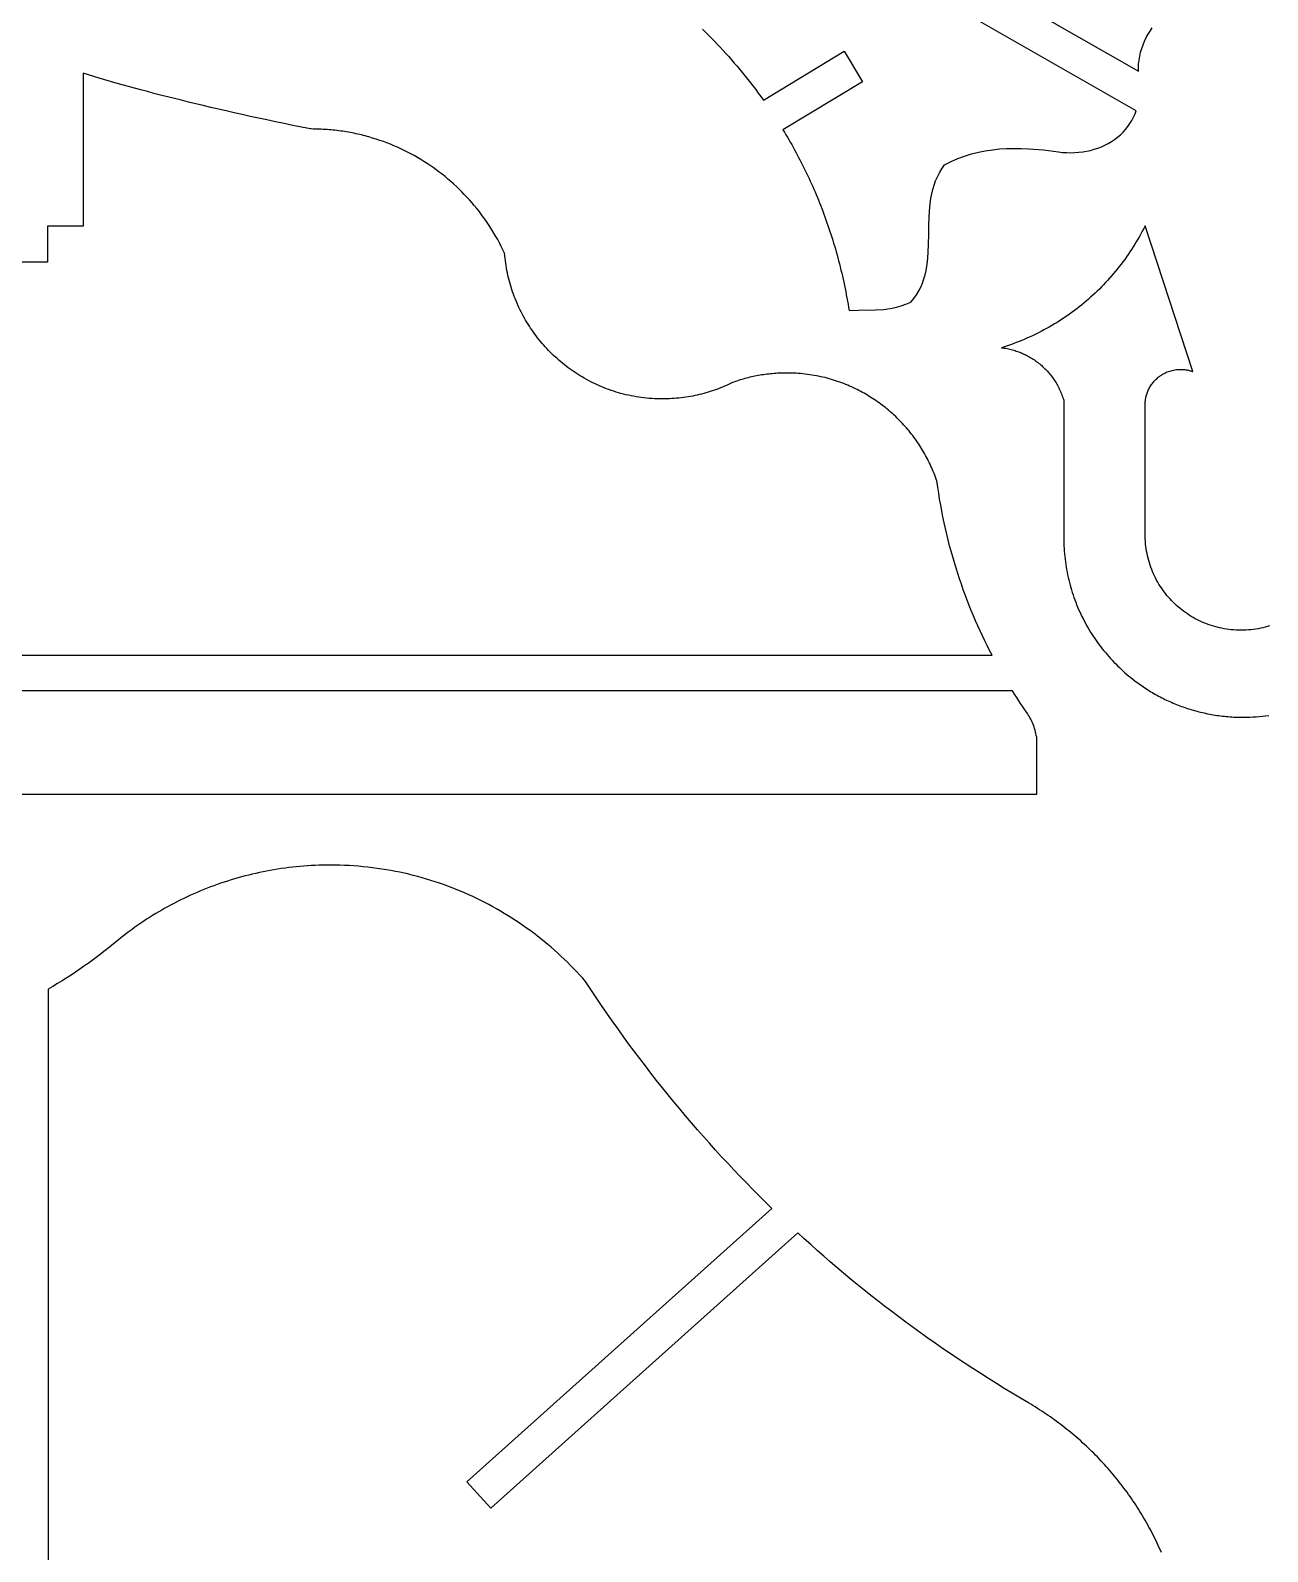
# Model space of a CAD drawing. Extents: x 296 to 476, y 465 to 753.
# Drawn here: x 339.7 to 393, y 530.9 to 596.5 of the extents above; entities that cross this region are included whole.
import ezdxf

# ---------------------------------------------------------------- set-up
doc = ezdxf.new("R2010")
doc.units = 0
doc.layers.add('Default_Layer', color=1, linetype='CONTINUOUS')

msp = doc.modelspace()

# ---------------------------------------------------------------- linework, layer by layer
at = {"layer": 'Default_Layer'}
for points in [[(380.97, 598.462), (387.445, 594.753), (387.446, 594.874), (387.457, 595.055), (387.477, 595.232), (387.507, 595.405), (387.545, 595.574), (387.592, 595.738), (387.648, 595.898), (387.712, 596.053), (387.783, 596.204), (387.863, 596.349), (387.95, 596.49), (388.044, 596.625)], [(368.638, 596.563), (368.769, 596.436), (368.898, 596.309), (369.026, 596.18), (369.154, 596.05), (369.28, 595.919), (369.405, 595.787), (369.529, 595.653), (369.652, 595.519), (369.774, 595.383), (369.895, 595.247), (370.015, 595.109), (370.134, 594.97), (370.252, 594.829), (370.369, 594.688), (370.485, 594.545), (370.599, 594.402), (370.713, 594.257), (370.826, 594.11), (370.938, 593.963), (371.049, 593.814), (371.159, 593.664), (371.268, 593.512), (374.748, 595.614), (375.542, 594.299), (372.113, 592.228), (372.177, 592.122), (372.241, 592.017), (372.304, 591.91), (372.367, 591.803), (372.429, 591.696), (372.491, 591.588), (372.552, 591.479), (372.612, 591.37), (372.672, 591.26), (372.732, 591.15), (372.79, 591.039), (372.848, 590.928), (372.906, 590.816), (372.963, 590.703), (373.019, 590.59), (373.075, 590.477), (373.13, 590.363), (373.184, 590.248), (373.238, 590.133), (373.292, 590.017), (373.344, 589.901), (373.396, 589.784), (373.447, 589.667), (373.498, 589.549), (373.548, 589.431), (373.598, 589.312), (373.646, 589.193), (373.695, 589.073), (373.742, 588.953), (373.789, 588.832), (373.835, 588.71), (373.881, 588.588), (373.925, 588.466), (373.97, 588.343), (374.013, 588.22), (374.056, 588.096), (374.098, 587.971), (374.14, 587.846), (374.18, 587.721), (374.22, 587.595), (374.26, 587.468), (374.299, 587.341), (374.337, 587.214), (374.374, 587.086), (374.41, 586.958), (374.446, 586.829), (374.482, 586.699), (374.516, 586.57), (374.55, 586.439), (374.583, 586.308), (374.615, 586.177), (374.647, 586.045), (374.677, 585.913), (374.707, 585.78), (374.737, 585.647), (374.765, 585.514), (374.793, 585.38), (374.82, 585.245), (374.847, 585.11), (374.872, 584.975), (374.897, 584.839), (374.921, 584.702), (374.944, 584.565), (374.967, 584.428), (375.368, 584.444), (376.103, 584.456), (376.46, 584.481), (376.642, 584.504), (376.826, 584.536), (377.017, 584.58), (377.213, 584.637), (377.418, 584.708), (377.632, 584.796), (377.761, 584.951), (377.875, 585.111), (377.974, 585.275), (378.06, 585.444), (378.133, 585.617), (378.194, 585.794), (378.246, 585.975), (378.288, 586.158), (378.347, 586.534), (378.382, 586.918), (378.398, 587.309), (378.405, 587.704), (378.411, 588.1), (378.424, 588.496), (378.451, 588.888), (378.5, 589.275), (378.536, 589.465), (378.581, 589.653), (378.636, 589.838), (378.701, 590.02), (378.778, 590.199), (378.867, 590.374), (378.97, 590.545), (379.089, 590.712), (379.372, 590.858), (379.66, 590.985), (379.951, 591.095), (380.245, 591.186), (380.543, 591.262), (380.844, 591.322), (381.148, 591.368), (381.455, 591.4), (381.764, 591.419), (382.077, 591.427), (382.391, 591.423), (382.708, 591.41), (383.349, 591.357), (383.997, 591.276), (384.176, 591.254), (384.355, 591.241), (384.532, 591.237), (384.708, 591.241), (385.052, 591.275), (385.385, 591.341), (385.546, 591.386), (385.704, 591.439), (385.857, 591.499), (386.006, 591.567), (386.15, 591.642), (386.289, 591.725), (386.422, 591.814), (386.548, 591.911), (386.669, 592.014), (386.783, 592.124), (386.889, 592.241), (386.989, 592.365), (387.08, 592.494), (387.164, 592.63), (387.238, 592.772), (387.304, 592.921), (387.348, 593.039), (380.207, 597.129)], [(338.631, 569.561), (381.135, 569.561), (381.027, 569.766), (380.922, 569.973), (380.818, 570.183), (380.716, 570.394), (380.616, 570.607), (380.518, 570.823), (380.422, 571.04), (380.328, 571.26), (380.236, 571.481), (380.147, 571.704), (380.059, 571.929), (379.974, 572.157), (379.89, 572.386), (379.809, 572.617), (379.731, 572.849), (379.654, 573.084), (379.58, 573.32), (379.508, 573.559), (379.438, 573.799), (379.371, 574.041), (379.305, 574.284), (379.243, 574.53), (379.183, 574.777), (379.125, 575.026), (379.07, 575.276), (379.017, 575.528), (378.966, 575.782), (378.919, 576.038), (378.873, 576.295), (378.831, 576.554), (378.791, 576.814), (378.753, 577.076), (378.724, 577.159), (378.694, 577.241), (378.664, 577.322), (378.632, 577.403), (378.599, 577.483), (378.566, 577.563), (378.531, 577.642), (378.496, 577.721), (378.46, 577.799), (378.423, 577.877), (378.385, 577.954), (378.346, 578.03), (378.306, 578.106), (378.265, 578.181), (378.224, 578.256), (378.181, 578.33), (378.138, 578.403), (378.094, 578.476), (378.049, 578.548), (378.003, 578.619), (377.956, 578.69), (377.908, 578.76), (377.86, 578.83), (377.811, 578.899), (377.761, 578.967), (377.71, 579.035), (377.658, 579.102), (377.606, 579.168), (377.553, 579.234), (377.499, 579.298), (377.444, 579.363), (377.389, 579.426), (377.332, 579.489), (377.275, 579.551), (377.217, 579.613), (377.159, 579.673), (377.1, 579.733), (377.039, 579.792), (376.979, 579.851), (376.917, 579.909), (376.855, 579.966), (376.792, 580.022), (376.728, 580.077), (376.664, 580.132), (376.599, 580.186), (376.533, 580.239), (376.467, 580.292), (376.399, 580.343), (376.332, 580.394), (376.263, 580.444), (376.194, 580.493), (376.124, 580.542), (376.054, 580.589), (375.983, 580.636), (375.911, 580.682), (375.839, 580.727), (375.766, 580.772), (375.692, 580.815), (375.618, 580.858), (375.543, 580.9), (375.467, 580.94), (375.391, 580.981), (375.315, 581.02), (375.237, 581.058), (375.156, 581.097), (375.073, 581.136), (374.99, 581.173), (374.906, 581.209), (374.821, 581.244), (374.735, 581.278), (374.648, 581.311), (374.561, 581.343), (374.473, 581.374), (374.384, 581.403), (374.294, 581.432), (374.204, 581.459), (374.113, 581.485), (374.022, 581.509), (373.929, 581.533), (373.836, 581.555), (373.743, 581.576), (373.649, 581.596), (373.554, 581.614), (373.459, 581.632), (373.363, 581.647), (373.266, 581.662), (373.169, 581.675), (373.072, 581.687), (372.974, 581.698), (372.876, 581.707), (372.777, 581.715), (372.678, 581.721), (372.578, 581.726), (372.478, 581.73), (372.378, 581.732), (372.277, 581.733), (372.198, 581.732), (372.12, 581.731), (372.041, 581.729), (371.963, 581.726), (371.885, 581.722), (371.808, 581.717), (371.73, 581.711), (371.654, 581.705), (371.577, 581.698), (371.501, 581.69), (371.425, 581.681), (371.349, 581.671), (371.274, 581.66), (371.199, 581.649), (371.124, 581.637), (371.05, 581.624), (370.977, 581.61), (370.904, 581.596), (370.831, 581.581), (370.758, 581.565), (370.687, 581.548), (370.615, 581.531), (370.545, 581.512), (370.474, 581.494), (370.404, 581.474), (370.335, 581.454), (370.267, 581.433), (370.198, 581.411), (370.131, 581.389), (370.064, 581.366), (369.998, 581.342), (369.932, 581.318), (369.849, 581.277), (369.765, 581.237), (369.681, 581.198), (369.595, 581.161), (369.508, 581.124), (369.421, 581.089), (369.333, 581.055), (369.244, 581.022), (369.155, 580.99), (369.064, 580.959), (368.973, 580.93), (368.881, 580.902), (368.788, 580.875), (368.695, 580.849), (368.601, 580.825), (368.506, 580.801), (368.411, 580.78), (368.315, 580.759), (368.219, 580.74), (368.122, 580.722), (368.024, 580.705), (367.926, 580.69), (367.827, 580.677), (367.728, 580.664), (367.628, 580.653), (367.528, 580.644), (367.427, 580.635), (367.326, 580.629), (367.224, 580.624), (367.122, 580.62), (367.02, 580.618), (366.917, 580.617), (366.801, 580.618), (366.685, 580.621), (366.57, 580.625), (366.456, 580.632), (366.341, 580.641), (366.228, 580.651), (366.115, 580.663), (366.002, 580.677), (365.891, 580.693), (365.779, 580.711), (365.669, 580.73), (365.559, 580.751), (365.45, 580.774), (365.342, 580.798), (365.234, 580.825), (365.127, 580.853), (365.021, 580.882), (364.916, 580.913), (364.812, 580.946), (364.708, 580.98), (364.606, 581.016), (364.504, 581.054), (364.403, 581.092), (364.303, 581.133), (364.204, 581.175), (364.107, 581.218), (364.01, 581.263), (363.914, 581.31), (363.819, 581.357), (363.725, 581.407), (363.633, 581.457), (363.541, 581.509), (363.451, 581.562), (363.362, 581.616), (363.275, 581.671), (363.188, 581.727), (363.101, 581.784), (363.016, 581.843), (362.932, 581.903), (362.849, 581.964), (362.767, 582.026), (362.686, 582.09), (362.605, 582.154), (362.526, 582.22), (362.448, 582.287), (362.371, 582.355), (362.295, 582.424), (362.22, 582.494), (362.146, 582.565), (362.073, 582.637), (362.001, 582.71), (361.931, 582.785), (361.861, 582.86), (361.793, 582.936), (361.725, 583.014), (361.659, 583.092), (361.595, 583.171), (361.531, 583.252), (361.468, 583.333), (361.407, 583.415), (361.347, 583.498), (361.288, 583.582), (361.23, 583.667), (361.174, 583.753), (361.119, 583.84), (361.065, 583.927), (361.013, 584.016), (360.962, 584.105), (360.912, 584.195), (360.863, 584.286), (360.816, 584.378), (360.77, 584.471), (360.725, 584.564), (360.682, 584.658), (360.641, 584.753), (360.6, 584.849), (360.561, 584.945), (360.524, 585.042), (360.488, 585.14), (360.453, 585.239), (360.42, 585.338), (360.388, 585.438), (360.358, 585.538), (360.329, 585.64), (360.302, 585.742), (360.277, 585.844), (360.252, 585.947), (360.23, 586.051), (360.209, 586.156), (360.189, 586.26), (360.172, 586.366), (360.155, 586.472), (360.141, 586.579), (360.127, 586.686), (360.116, 586.794), (360.106, 586.902), (360.035, 587.051), (359.962, 587.198), (359.886, 587.344), (359.808, 587.488), (359.728, 587.63), (359.645, 587.771), (359.56, 587.91), (359.473, 588.048), (359.383, 588.184), (359.291, 588.318), (359.197, 588.45), (359.101, 588.581), (359.002, 588.71), (358.902, 588.836), (358.799, 588.962), (358.694, 589.085), (358.588, 589.206), (358.479, 589.325), (358.368, 589.443), (358.255, 589.558), (358.141, 589.671), (358.024, 589.783), (357.906, 589.892), (357.785, 589.999), (357.663, 590.104), (357.539, 590.207), (357.413, 590.308), (357.286, 590.406), (357.157, 590.502), (357.026, 590.596), (356.893, 590.688), (356.759, 590.778), (356.623, 590.865), (356.486, 590.949), (356.347, 591.032), (356.206, 591.112), (356.064, 591.189), (355.921, 591.264), (355.776, 591.337), (355.63, 591.407), (355.482, 591.474), (355.333, 591.539), (355.182, 591.601), (355.031, 591.661), (354.878, 591.718), (354.723, 591.772), (354.568, 591.824), (354.411, 591.873), (354.253, 591.919), (354.174, 591.941), (354.094, 591.962), (354.014, 591.983), (353.934, 592.003), (353.854, 592.022), (353.773, 592.04), (353.692, 592.058), (353.61, 592.075), (353.529, 592.091), (353.447, 592.107), (353.365, 592.122), (353.283, 592.136), (353.2, 592.149), (353.117, 592.162), (353.034, 592.174), (352.951, 592.185), (352.867, 592.196), (352.784, 592.205), (352.7, 592.214), (352.616, 592.222), (352.531, 592.23), (352.446, 592.236), (352.362, 592.242), (352.277, 592.247), (352.191, 592.252), (352.106, 592.255), (352.02, 592.258), (351.934, 592.26), (351.848, 592.261), (351.762, 592.262), (351.732, 592.262), (351.346, 592.34), (350.965, 592.418), (350.59, 592.496), (350.219, 592.574), (349.853, 592.652), (349.492, 592.73), (349.136, 592.807), (348.786, 592.885), (348.44, 592.962), (348.1, 593.04), (347.764, 593.117), (347.434, 593.194), (347.109, 593.27), (346.789, 593.347), (346.474, 593.423), (346.164, 593.499), (345.86, 593.575), (345.56, 593.65), (345.266, 593.725), (344.977, 593.8), (344.694, 593.875), (344.415, 593.949), (344.142, 594.022), (343.874, 594.096), (343.612, 594.169), (343.355, 594.241), (343.103, 594.313), (342.856, 594.385), (342.615, 594.456), (342.379, 594.527), (342.149, 594.597), (341.924, 594.667), (341.924, 588.072), (340.394, 588.072), (340.394, 586.523), (338.864, 586.523)], [(393.107, 570.82), (393.01, 570.791), (392.911, 570.764), (392.811, 570.74), (392.711, 570.718), (392.609, 570.699), (392.507, 570.682), (392.404, 570.667), (392.3, 570.655), (392.195, 570.646), (392.089, 570.639), (391.983, 570.635), (391.876, 570.634), (391.769, 570.635), (391.663, 570.639), (391.558, 570.646), (391.453, 570.655), (391.349, 570.667), (391.246, 570.682), (391.143, 570.699), (391.042, 570.718), (390.941, 570.74), (390.841, 570.764), (390.743, 570.791), (390.645, 570.82), (390.548, 570.852), (390.452, 570.885), (390.358, 570.921), (390.264, 570.96), (390.172, 571), (390.081, 571.042), (389.991, 571.087), (389.902, 571.134), (389.815, 571.183), (389.729, 571.234), (389.644, 571.286), (389.561, 571.341), (389.479, 571.398), (389.399, 571.457), (389.32, 571.517), (389.242, 571.58), (389.166, 571.644), (389.092, 571.71), (389.019, 571.777), (388.948, 571.847), (388.879, 571.918), (388.811, 571.991), (388.745, 572.065), (388.681, 572.141), (388.619, 572.218), (388.558, 572.297), (388.499, 572.378), (388.443, 572.46), (388.388, 572.543), (388.335, 572.628), (388.284, 572.714), (388.235, 572.801), (388.188, 572.89), (388.144, 572.98), (388.101, 573.071), (388.061, 573.163), (388.023, 573.256), (387.987, 573.351), (387.953, 573.447), (387.922, 573.543), (387.893, 573.641), (387.866, 573.74), (387.842, 573.84), (387.82, 573.94), (387.8, 574.042), (387.783, 574.144), (387.769, 574.247), (387.757, 574.351), (387.748, 574.456), (387.741, 574.562), (387.737, 574.668), (387.736, 574.775), (387.736, 580.359), (387.736, 580.408), (387.739, 580.456), (387.742, 580.504), (387.747, 580.551), (387.754, 580.598), (387.762, 580.644), (387.771, 580.69), (387.782, 580.735), (387.794, 580.78), (387.808, 580.824), (387.822, 580.868), (387.838, 580.911), (387.855, 580.954), (387.874, 580.995), (387.893, 581.037), (387.914, 581.077), (387.936, 581.117), (387.96, 581.156), (387.984, 581.195), (388.009, 581.232), (388.036, 581.269), (388.063, 581.305), (388.092, 581.34), (388.122, 581.375), (388.152, 581.408), (388.184, 581.441), (388.216, 581.472), (388.25, 581.503), (388.284, 581.533), (388.32, 581.562), (388.356, 581.589), (388.393, 581.616), (388.439, 581.647), (388.487, 581.677), (388.536, 581.705), (388.586, 581.731), (388.637, 581.755), (388.69, 581.778), (388.743, 581.798), (388.798, 581.817), (388.854, 581.834), (388.91, 581.848), (388.967, 581.861), (389.026, 581.871), (389.085, 581.879), (389.144, 581.885), (389.205, 581.888), (389.266, 581.89), (389.301, 581.889), (389.337, 581.888), (389.373, 581.886), (389.408, 581.883), (389.443, 581.879), (389.477, 581.875), (389.511, 581.87), (389.545, 581.864), (389.579, 581.858), (389.612, 581.851), (389.644, 581.843), (389.676, 581.834), (389.708, 581.825), (389.739, 581.815), (389.77, 581.804), (389.8, 581.793), (387.736, 588.089), (387.676, 587.972), (387.615, 587.855), (387.552, 587.739), (387.488, 587.625), (387.423, 587.511), (387.357, 587.398), (387.289, 587.286), (387.22, 587.175), (387.149, 587.065), (387.077, 586.956), (387.005, 586.849), (386.93, 586.742), (386.855, 586.636), (386.778, 586.531), (386.7, 586.427), (386.621, 586.325), (386.54, 586.223), (386.459, 586.122), (386.376, 586.023), (386.292, 585.925), (386.206, 585.827), (386.12, 585.731), (386.032, 585.636), (385.943, 585.542), (385.853, 585.45), (385.762, 585.358), (385.67, 585.268), (385.577, 585.178), (385.482, 585.09), (385.387, 585.003), (385.29, 584.918), (385.192, 584.833), (385.094, 584.75), (384.994, 584.668), (384.893, 584.587), (384.791, 584.508), (384.688, 584.429), (384.583, 584.352), (384.478, 584.276), (384.372, 584.202), (384.265, 584.129), (384.157, 584.057), (384.048, 583.986), (383.938, 583.917), (383.826, 583.849), (383.714, 583.783), (383.601, 583.718), (383.487, 583.654), (383.372, 583.591), (383.257, 583.53), (383.14, 583.471), (383.022, 583.412), (382.904, 583.355), (382.784, 583.3), (382.664, 583.246), (382.543, 583.193), (382.421, 583.142), (382.298, 583.092), (382.174, 583.044), (382.049, 582.997), (381.924, 582.952), (381.798, 582.908), (381.671, 582.866), (381.543, 582.825), (381.603, 582.818), (381.662, 582.809), (381.722, 582.799), (381.781, 582.788), (381.839, 582.776), (381.897, 582.763), (381.955, 582.749), (382.012, 582.734), (382.069, 582.718), (382.125, 582.701), (382.181, 582.683), (382.237, 582.664), (382.292, 582.644), (382.346, 582.623), (382.4, 582.601), (382.454, 582.578), (382.506, 582.554), (382.559, 582.529), (382.611, 582.504), (382.662, 582.477), (382.713, 582.449), (382.763, 582.421), (382.813, 582.392), (382.862, 582.361), (382.91, 582.33), (382.958, 582.299), (383.005, 582.266), (383.052, 582.232), (383.098, 582.198), (383.143, 582.163), (383.188, 582.127), (383.232, 582.09), (383.275, 582.052), (383.317, 582.014), (383.359, 581.975), (383.401, 581.935), (383.441, 581.895), (383.481, 581.853), (383.52, 581.811), (383.558, 581.768), (383.596, 581.725), (383.632, 581.681), (383.668, 581.636), (383.704, 581.591), (383.738, 581.544), (383.771, 581.498), (383.804, 581.45), (383.836, 581.402), (383.867, 581.353), (383.897, 581.304), (383.927, 581.254), (383.955, 581.204), (383.983, 581.152), (384.01, 581.101), (384.036, 581.049), (384.061, 580.996), (384.085, 580.942), (384.108, 580.889), (384.13, 580.834), (384.151, 580.779), (384.171, 580.724), (384.191, 580.668), (384.209, 580.612), (384.226, 580.555), (384.226, 574.63), (384.227, 574.512), (384.23, 574.395), (384.234, 574.278), (384.24, 574.162), (384.248, 574.046), (384.257, 573.931), (384.269, 573.816), (384.281, 573.701), (384.296, 573.588), (384.312, 573.474), (384.33, 573.361), (384.349, 573.249), (384.37, 573.137), (384.393, 573.026), (384.417, 572.916), (384.442, 572.806), (384.47, 572.696), (384.499, 572.587), (384.529, 572.479), (384.561, 572.372), (384.594, 572.265), (384.629, 572.159), (384.666, 572.053), (384.704, 571.948), (384.743, 571.844), (384.784, 571.74), (384.826, 571.638), (384.87, 571.536), (384.915, 571.434), (384.961, 571.334), (385.009, 571.234), (385.059, 571.135), (385.109, 571.037), (385.161, 570.94), (385.215, 570.843), (385.269, 570.748), (385.325, 570.653), (385.383, 570.559), (385.442, 570.466), (385.501, 570.373), (385.563, 570.282), (385.625, 570.191), (385.689, 570.102), (385.754, 570.013), (385.82, 569.926), (385.888, 569.839), (385.956, 569.753), (386.026, 569.668), (386.097, 569.584), (386.169, 569.502), (386.243, 569.42), (386.317, 569.339), (386.393, 569.259), (386.469, 569.181), (386.547, 569.103), (386.626, 569.026), (386.706, 568.951), (386.787, 568.876), (386.869, 568.803), (386.953, 568.731), (387.037, 568.66), (387.122, 568.59), (387.209, 568.521), (387.296, 568.454), (387.356, 568.408), (387.417, 568.363), (387.479, 568.318), (387.541, 568.274), (387.603, 568.231), (387.666, 568.188), (387.729, 568.146), (387.793, 568.104), (387.858, 568.063), (387.922, 568.023), (387.988, 567.983), (388.053, 567.944), (388.119, 567.906), (388.186, 567.868), (388.253, 567.831), (388.32, 567.794), (388.388, 567.758), (388.457, 567.723), (388.525, 567.688), (388.594, 567.654), (388.664, 567.621), (388.734, 567.588), (388.804, 567.556), (388.875, 567.525), (388.946, 567.495), (389.018, 567.465), (389.089, 567.435), (389.162, 567.407), (389.234, 567.379), (389.307, 567.352), (389.381, 567.325), (389.454, 567.3), (389.529, 567.275), (389.603, 567.251), (389.678, 567.227), (389.753, 567.204), (389.828, 567.182), (389.904, 567.161), (389.98, 567.14), (390.057, 567.12), (390.133, 567.101), (390.21, 567.083), (390.288, 567.065), (390.365, 567.049), (390.443, 567.033), (390.522, 567.017), (390.6, 567.003), (390.679, 566.989), (390.758, 566.976), (390.837, 566.964), (390.917, 566.953), (390.997, 566.943), (391.077, 566.933), (391.157, 566.924), (391.238, 566.916), (391.319, 566.909), (391.4, 566.903), (391.481, 566.897), (391.563, 566.892), (391.645, 566.889), (391.727, 566.886), (391.809, 566.883), (391.892, 566.882), (391.974, 566.882), (392.114, 566.883), (392.253, 566.887), (392.391, 566.893), (392.529, 566.901), (392.665, 566.912), (392.801, 566.925), (392.935, 566.94), (393.068, 566.958)], [(296.129, 563.556), (383.071, 563.556), (383.071, 565.948), (383.059, 566.025), (383.044, 566.101), (383.028, 566.177), (383.01, 566.251), (382.99, 566.324), (382.968, 566.396), (382.944, 566.467), (382.918, 566.537), (382.891, 566.605), (382.862, 566.673), (382.832, 566.739), (382.8, 566.803), (382.766, 566.867), (382.731, 566.929), (382.694, 566.99), (382.656, 567.05), (382.59, 567.143), (382.52, 567.244), (382.446, 567.353), (382.367, 567.471), (382.285, 567.596), (382.199, 567.73), (382.108, 567.873), (382.013, 568.025), (338.631, 568.025)], [(388.44, 530.842), (388.395, 530.944), (388.349, 531.046), (388.303, 531.148), (388.255, 531.249), (388.207, 531.349), (388.159, 531.449), (388.109, 531.549), (388.059, 531.648), (388.008, 531.747), (387.956, 531.845), (387.903, 531.943), (387.849, 532.04), (387.795, 532.137), (387.74, 532.233), (387.684, 532.329), (387.628, 532.425), (387.571, 532.52), (387.513, 532.614), (387.454, 532.708), (387.394, 532.802), (387.334, 532.895), (387.273, 532.987), (387.211, 533.079), (387.149, 533.17), (387.086, 533.261), (387.022, 533.352), (386.957, 533.442), (386.892, 533.531), (386.826, 533.62), (386.759, 533.708), (386.692, 533.796), (386.624, 533.883), (386.555, 533.97), (386.485, 534.056), (386.415, 534.142), (386.344, 534.227), (386.273, 534.311), (386.2, 534.395), (386.128, 534.478), (386.054, 534.561), (385.98, 534.643), (385.905, 534.725), (385.83, 534.806), (385.753, 534.886), (385.677, 534.966), (385.599, 535.045), (385.521, 535.123), (385.442, 535.201), (385.363, 535.279), (385.283, 535.356), (385.202, 535.432), (385.121, 535.507), (385.039, 535.582), (384.957, 535.656), (384.874, 535.73), (384.79, 535.803), (384.706, 535.875), (384.621, 535.947), (384.536, 536.018), (384.449, 536.089), (384.363, 536.158), (384.276, 536.228), (384.188, 536.296), (384.099, 536.364), (384.011, 536.431), (383.921, 536.497), (383.831, 536.563), (383.74, 536.628), (383.649, 536.692), (383.557, 536.756), (383.465, 536.819), (383.372, 536.881), (383.279, 536.943), (383.185, 537.004), (383.091, 537.064), (382.996, 537.124), (382.9, 537.182), (382.804, 537.24), (382.708, 537.298), (382.356, 537.505), (382.008, 537.714), (381.662, 537.924), (381.32, 538.135), (380.98, 538.348), (380.643, 538.562), (380.308, 538.777), (379.977, 538.994), (379.648, 539.212), (379.322, 539.431), (378.998, 539.652), (378.677, 539.874), (378.359, 540.098), (378.043, 540.323), (377.73, 540.549), (377.419, 540.777), (377.111, 541.007), (376.805, 541.238), (376.501, 541.47), (376.2, 541.704), (375.901, 541.939), (375.605, 542.176), (375.311, 542.414), (375.019, 542.654), (374.729, 542.896), (374.441, 543.139), (374.155, 543.383), (373.872, 543.629), (373.591, 543.877), (373.311, 544.126), (373.034, 544.377), (372.758, 544.63), (359.506, 532.752), (358.481, 533.896), (371.639, 545.689), (371.361, 545.961), (371.085, 546.236), (370.81, 546.512), (370.538, 546.79), (370.267, 547.07), (369.999, 547.351), (369.732, 547.635), (369.467, 547.921), (369.203, 548.209), (368.942, 548.499), (368.682, 548.791), (368.424, 549.086), (368.168, 549.382), (367.913, 549.681), (367.66, 549.982), (367.409, 550.285), (367.159, 550.591), (366.911, 550.899), (366.665, 551.209), (366.42, 551.522), (366.177, 551.837), (365.935, 552.154), (365.695, 552.474), (365.456, 552.797), (365.219, 553.122), (364.984, 553.45), (364.75, 553.78), (364.517, 554.113), (364.286, 554.449), (364.057, 554.788), (363.829, 555.129), (363.602, 555.473), (363.475, 555.617), (363.346, 555.759), (363.216, 555.899), (363.083, 556.038), (362.949, 556.175), (362.814, 556.31), (362.676, 556.444), (362.537, 556.575), (362.396, 556.705), (362.254, 556.833), (362.109, 556.959), (361.964, 557.083), (361.816, 557.206), (361.667, 557.326), (361.517, 557.444), (361.364, 557.561), (361.211, 557.676), (361.055, 557.788), (360.899, 557.899), (360.741, 558.007), (360.581, 558.114), (360.42, 558.218), (360.257, 558.32), (360.093, 558.421), (359.928, 558.519), (359.761, 558.615), (359.593, 558.708), (359.424, 558.8), (359.253, 558.89), (359.081, 558.977), (358.908, 559.062), (358.733, 559.145), (358.557, 559.225), (358.38, 559.303), (358.202, 559.379), (358.023, 559.453), (357.842, 559.524), (357.66, 559.593), (357.477, 559.66), (357.293, 559.724), (357.108, 559.786), (356.922, 559.845), (356.734, 559.902), (356.546, 559.957), (356.357, 560.009), (356.166, 560.058), (355.975, 560.105), (355.783, 560.149), (355.589, 560.191), (355.395, 560.231), (355.2, 560.267), (355.004, 560.302), (354.807, 560.333), (354.609, 560.362), (354.411, 560.388), (354.211, 560.412), (354.011, 560.432), (353.81, 560.45), (353.608, 560.466), (353.405, 560.478), (353.202, 560.488), (352.998, 560.495), (352.793, 560.5), (352.588, 560.501), (352.422, 560.5), (352.257, 560.497), (352.092, 560.493), (351.928, 560.486), (351.765, 560.478), (351.602, 560.468), (351.439, 560.456), (351.277, 560.443), (351.115, 560.428), (350.954, 560.41), (350.793, 560.392), (350.633, 560.371), (350.474, 560.349), (350.315, 560.325), (350.156, 560.299), (349.999, 560.272), (349.841, 560.243), (349.685, 560.212), (349.529, 560.18), (349.373, 560.146), (349.219, 560.11), (349.065, 560.073), (348.911, 560.034), (348.758, 559.993), (348.606, 559.951), (348.455, 559.908), (348.304, 559.862), (348.154, 559.816), (348.005, 559.767), (347.856, 559.717), (347.709, 559.666), (347.562, 559.613), (347.415, 559.558), (347.27, 559.502), (347.125, 559.444), (346.981, 559.385), (346.838, 559.325), (346.696, 559.263), (346.554, 559.199), (346.413, 559.135), (346.273, 559.068), (346.134, 559), (345.996, 558.931), (345.859, 558.861), (345.723, 558.789), (345.587, 558.715), (345.453, 558.641), (345.319, 558.565), (345.186, 558.487), (345.054, 558.408), (344.923, 558.328), (344.793, 558.247), (344.664, 558.164), (344.536, 558.08), (344.409, 557.994), (344.283, 557.908), (344.158, 557.82), (344.034, 557.73), (343.911, 557.64), (343.789, 557.548), (343.668, 557.455), (343.549, 557.361), (343.43, 557.266), (343.312, 557.169), (343.152, 557.037), (342.989, 556.906), (342.823, 556.776), (342.656, 556.646), (342.485, 556.517), (342.312, 556.389), (342.137, 556.262), (341.958, 556.135), (341.777, 556.01), (341.592, 555.884), (341.405, 555.759), (341.214, 555.635), (341.02, 555.512), (340.823, 555.389), (340.623, 555.266), (340.418, 555.144), (340.418, 511.522)]]:
    msp.add_lwpolyline(points, dxfattribs=at)

doc.saveas('drawing.dxf')
